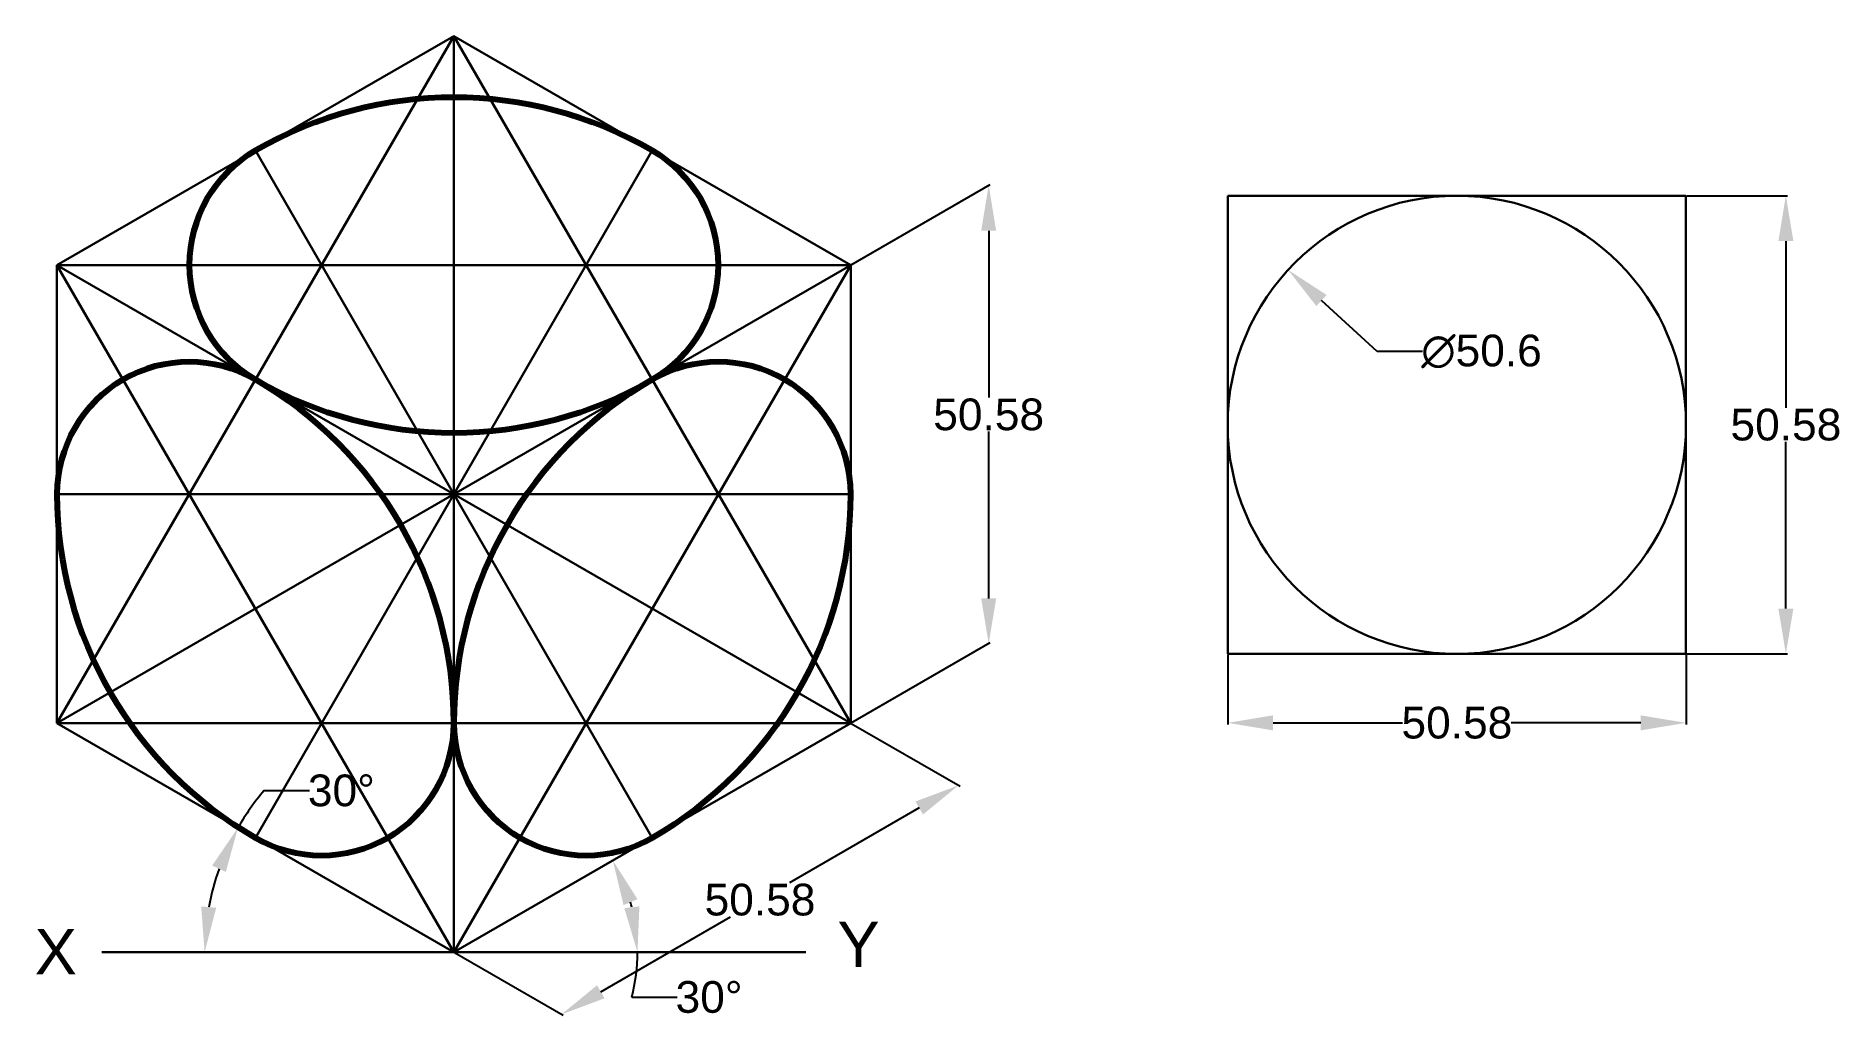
# Model space of a CAD drawing. Header units: millimetres. Extents: x 38 to 237, y 172 to 281.
import ezdxf

# ---------------------------------------------------------------- set-up
doc = ezdxf.new("R2010")
doc.units = ezdxf.units.MM
doc.layers.add('thick continuous', color=7, linetype='Continuous', lineweight=30)
doc.styles.get("Standard").update_dxf_attribs({"font": 'arial.ttf'})
doc.dimstyles.get("Standard").update_dxf_attribs({"dimtxt": 3.5, "dimasz": 5, "dimexe": 0.18, "dimexo": 0.0625, "dimgap": 0.09, "dimtad": 0, "dimtih": 1, "dimtoh": 1, "dimdec": 1, "dimzin": 0, "dimdsep": 46, "dimtxsty": 'Standard', "dimcen": 0.09, "dimadec": 0, "dimazin": 0, "dimtfac": 1, "dimtdec": 1, "dimtofl": 0, "dimtmove": 0, "dimatfit": 3, "dimfxl": 1, "dimtolj": 1, "dimtzin": 0, "dimarcsym": 0})

# ---------------------------------------------------------------- blocks, each defined once
blk = doc.blocks.new('*D29')
at = {"layer": 'Defpoints', "color": 0, "transparency": 16777216}
for p in [(220.33, 263.27), (220.33, 212.69), (231.35, 212.69)]:
    blk.add_point(p, dxfattribs=at)
at = {"layer": 'thick continuous', "color": 0, "lineweight": -2, "transparency": 16777216}
for p, q in [((220.39, 263.27), (231.53, 263.27)), ((231.35, 258.27), (231.35, 239.86)), ((231.35, 217.69), (231.35, 236.1)), ((220.39, 212.69), (231.53, 212.69))]:
    blk.add_line(p, q, dxfattribs=at)
at = {"layer": 'thick continuous', "color": 0, "transparency": 16777216}
for points in [[(230.52, 258.27), (232.18, 258.27), (231.35, 263.27)], [(230.52, 217.69), (232.18, 217.69), (231.35, 212.69)]]:
    blk.add_solid(points, dxfattribs=at)
at = {"layer": 'thick continuous', "color": 0, "transparency": 16777216, "insert": (231.35, 237.98), "char_height": 3.5, "attachment_point": 5}
blk.add_mtext('\\A1;50.58', dxfattribs=at)
blk = doc.blocks.new('*D30')
at = {"layer": 'Defpoints', "color": 0, "transparency": 16777216}
for p in [(169.75, 212.69), (220.33, 212.69), (220.33, 205.07)]:
    blk.add_point(p, dxfattribs=at)
at = {"layer": 'thick continuous', "color": 0, "lineweight": -2, "transparency": 16777216}
for p, q in [((169.75, 212.63), (169.75, 204.89)), ((220.33, 212.63), (220.33, 204.89)), ((174.75, 205.07), (189.04, 205.07)), ((215.33, 205.07), (201.03, 205.07))]:
    blk.add_line(p, q, dxfattribs=at)
at = {"layer": 'thick continuous', "color": 0, "transparency": 16777216}
for points in [[(174.75, 205.9), (174.75, 204.24), (169.75, 205.07)], [(215.33, 205.9), (215.33, 204.24), (220.33, 205.07)]]:
    blk.add_solid(points, dxfattribs=at)
at = {"layer": 'thick continuous', "color": 0, "transparency": 16777216, "insert": (195.04, 205.07), "char_height": 3.5, "attachment_point": 5}
blk.add_mtext('\\A1;50.58', dxfattribs=at)
blk = doc.blocks.new('*D31')
at = {"layer": 'Defpoints', "color": 0, "transparency": 16777216}
for p in [(128.15, 255.62), (143.37, 213.82), (128.15, 205.04)]:
    blk.add_point(p, dxfattribs=at)
at = {"layer": 'thick continuous', "color": 0, "lineweight": -2, "transparency": 16777216}
for p, q in [((128.21, 255.65), (143.55, 264.51)), ((143.37, 259.4), (143.37, 240.99)), ((143.37, 218.82), (143.37, 237.24)), ((128.21, 205.07), (143.55, 213.93))]:
    blk.add_line(p, q, dxfattribs=at)
at = {"layer": 'thick continuous', "color": 0, "transparency": 16777216}
for points in [[(142.54, 259.4), (144.2, 259.4), (143.37, 264.4)], [(142.54, 218.82), (144.2, 218.82), (143.37, 213.82)]]:
    blk.add_solid(points, dxfattribs=at)
at = {"layer": 'thick continuous', "color": 0, "transparency": 16777216, "insert": (143.37, 239.11), "char_height": 3.5, "attachment_point": 5}
blk.add_mtext('\\A1;50.58', dxfattribs=at)
blk = doc.blocks.new('*D32')
at = {"layer": 'Defpoints', "color": 0, "transparency": 16777216}
for p in [(128.15, 205.04), (140.04, 198.17), (84.35, 179.75)]:
    blk.add_point(p, dxfattribs=at)
at = {"layer": 'thick continuous', "color": 0, "lineweight": -2, "transparency": 16777216}
for p, q in [((128.21, 205), (140.22, 198.07)), ((135.71, 195.67), (121.39, 187.4)), ((100.56, 175.38), (114.88, 183.65)), ((84.41, 179.71), (96.41, 172.78))]:
    blk.add_line(p, q, dxfattribs=at)
at = {"layer": 'thick continuous', "color": 0, "transparency": 16777216}
for points in [[(135.29, 196.39), (136.12, 194.95), (140.04, 198.17)], [(100.15, 176.1), (100.98, 174.66), (96.23, 172.88)]]:
    blk.add_solid(points, dxfattribs=at)
at = {"layer": 'thick continuous', "color": 0, "transparency": 16777216, "insert": (118.13, 185.53), "char_height": 3.5, "attachment_point": 5}
blk.add_mtext('\\A1;50.58', dxfattribs=at)
blk = doc.blocks.new('*D33')
at = {"layer": 'Defpoints', "color": 0, "transparency": 16777216}
for p in [(128.15, 205.04), (103.38, 186.68), (45.51, 179.75), (84.35, 179.75), (123.18, 179.75)]:
    blk.add_point(p, dxfattribs=at)
at = {"layer": 'thick continuous', "color": 0, "lineweight": -2, "transparency": 16777216}
blk.add_line((103.99, 174.78), (108.99, 174.78), dxfattribs=at)
for start, end in [(14.1755, 15.8245), (345.8245, 0)]:
    blk.add_arc((84.35, 179.75), 20.26, start, end, dxfattribs=at)
at = {"layer": 'thick continuous', "color": 0, "transparency": 16777216}
for points in [[(103.07, 184.95), (104.61, 185.6), (101.89, 189.88)], [(104.82, 184.81), (103.16, 184.6), (104.61, 179.75)]]:
    blk.add_solid(points, dxfattribs=at)
at = {"layer": 'thick continuous', "color": 0, "transparency": 16777216, "insert": (112.51, 174.78), "char_height": 3.5, "attachment_point": 5}
blk.add_mtext('\\A1;30°', dxfattribs=at)
blk = doc.blocks.new('*D34')
at = {"layer": 'Defpoints', "color": 0, "transparency": 16777216}
for p in [(40.54, 205.04), (57.25, 184.52), (45.51, 179.75), (84.35, 179.75), (123.18, 179.75)]:
    blk.add_point(p, dxfattribs=at)
at = {"layer": 'thick continuous', "color": 0, "lineweight": -2, "transparency": 16777216}
blk.add_line((63.4, 197.59), (68.4, 197.59), dxfattribs=at)
for start, end in [(139.5719, 150), (160.4281, 169.5719)]:
    blk.add_arc((84.35, 179.75), 27.51, start, end, dxfattribs=at)
at = {"layer": 'thick continuous', "color": 0, "transparency": 16777216}
for points in [[(57.67, 189.31), (59.18, 188.61), (60.52, 193.5)], [(58.12, 184.65), (56.46, 184.8), (56.84, 179.75)]]:
    blk.add_solid(points, dxfattribs=at)
at = {"layer": 'thick continuous', "color": 0, "transparency": 16777216, "insert": (71.93, 197.59), "char_height": 3.5, "attachment_point": 5}
blk.add_mtext('\\A1;30°', dxfattribs=at)
blk = doc.blocks.new('*D35')
at = {"layer": 'Defpoints', "color": 0, "transparency": 16777216}
for p in [(176.41, 255.09), (213.66, 220.87)]:
    blk.add_point(p, dxfattribs=at)
at = {"layer": 'thick continuous', "color": 0, "lineweight": -2, "transparency": 16777216}
for p, q in [((186.23, 246.07), (180.09, 251.7)), ((191.23, 246.07), (186.23, 246.07))]:
    blk.add_line(p, q, dxfattribs=at)
at = {"layer": 'thick continuous', "color": 0, "transparency": 16777216}
blk.add_solid([(180.66, 252.32), (179.53, 251.09), (176.41, 255.09)], dxfattribs=at)
at = {"layer": 'thick continuous', "color": 0, "transparency": 16777216, "insert": (197.76, 246.07), "char_height": 3.5, "attachment_point": 5}
blk.add_mtext('\\A1;∅50.6', dxfattribs=at)

msp = doc.modelspace()

# ---------------------------------------------------------------- linework, layer by layer
at = {"layer": 'thick continuous'}
for p, q in [((40.542, 255.616), (84.346, 280.906)), ((62.444, 242.971), (84.346, 280.906)), ((84.346, 280.906), (128.149, 255.616)), ((84.346, 280.906), (84.346, 230.326)), ((84.346, 280.906), (106.247, 242.971)), ((62.444, 268.261), (84.346, 230.326)), ((84.346, 230.326), (106.247, 268.261)), ((169.746, 212.689), (169.746, 263.269)), ((195.036, 263.269), (169.746, 263.269)), ((169.746, 263.269), (220.326, 263.269)), ((220.326, 237.979), (220.326, 263.269)), ((220.326, 263.269), (220.326, 212.689)), ((40.542, 205.036), (40.542, 255.616)), ((40.542, 255.616), (84.346, 230.326)), ((40.542, 255.616), (128.149, 255.616)), ((40.542, 255.616), (84.346, 179.746)), ((84.346, 230.326), (128.149, 255.616)), ((84.346, 179.746), (128.149, 255.616)), ((128.149, 205.036), (128.149, 255.616)), ((40.542, 205.036), (62.444, 242.971)), ((106.247, 242.971), (128.149, 205.036)), ((169.746, 237.979), (169.746, 212.689)), ((40.542, 205.036), (84.346, 230.326)), ((84.346, 230.326), (40.542, 230.326)), ((84.346, 230.326), (40.542, 230.326)), ((84.346, 230.326), (62.444, 192.391)), ((84.346, 179.746), (84.346, 230.326)), ((84.346, 230.326), (128.149, 205.036)), ((128.149, 230.326), (84.346, 230.326)), ((84.346, 230.326), (106.247, 192.391)), ((195.036, 212.689), (169.746, 212.689)), ((169.746, 212.689), (220.326, 212.689)), ((84.346, 179.746), (40.542, 205.036)), ((40.542, 205.036), (84.346, 205.036)), ((84.346, 179.746), (128.149, 205.036)), ((128.149, 205.036), (84.346, 205.036)), ((45.508, 179.746), (123.183, 179.746))]:
    msp.add_line(p, q, dxfattribs=at)
msp.add_circle((195.036, 237.979), 25.29, dxfattribs=at)
at = {"layer": 'thick continuous', "lineweight": 80}
for centre, radius, start, end in [((84.346, 230.326), 43.804, 60, 120), ((69.744, 255.616), 14.601, 120, 240), ((98.947, 255.616), 14.601, 300, 60), ((55.143, 230.326), 14.601, 60, 180), ((113.548, 230.326), 14.601, 0, 120), ((84.346, 280.906), 43.804, 240, 300), ((40.542, 205.036), 43.804, 0, 60), ((128.149, 205.036), 43.804, 120, 180), ((84.346, 230.326), 43.804, 180, 240), ((84.346, 230.326), 43.804, 300, 0), ((69.744, 205.036), 14.601, 240, 0), ((98.947, 205.036), 14.601, 180, 300)]:
    msp.add_arc(centre, radius, start, end, dxfattribs=at)

# ---------------------------------------------------------------- texts
at = {"layer": 'thick continuous'}
for s, p in [('X', (38.081, 177.301)), ('Y', (126.679, 178.124))]:
    msp.add_text(s, height=5, dxfattribs=at).set_placement(p)

# ---------------------------------------------------------------- dimensions: what is measured, and where the dimension line sits
for base, p1, p2, picture, middle in [((143.368, 213.823), (128.149, 255.616), (128.149, 205.036), '*D31', (143.368, 239.113)), ((231.35, 212.689), (220.326, 263.269), (220.326, 212.689), '*D29', (231.35, 237.979))]:
    dim = msp.add_linear_dim(base=base, p1=p1, p2=p2, angle=90, dimstyle='Standard', override={"dimdec": 2}, dxfattribs=at)
    dim.commit()
    dim.dimension.update_dxf_attribs({"geometry": picture, "text_midpoint": middle})
dim = msp.add_diameter_dim_2p(p1=(213.662, 220.872), p2=(176.41, 255.086), dimstyle='Standard', dxfattribs=at)
dim.commit()
dim.dimension.update_dxf_attribs({"geometry": '*D35', "text_midpoint": (197.764, 246.071), "dimtype": 163})
dim = msp.add_linear_dim(base=(220.326, 205.071), p1=(169.746, 212.689), p2=(220.326, 212.689), dimstyle='Standard', override={"dimdec": 2}, dxfattribs=at)
dim.commit()
dim.dimension.update_dxf_attribs({"geometry": '*D30', "text_midpoint": (195.036, 205.071)})
for base, line2, picture, middle in [((57.254, 184.523), ((84.346, 179.746), (40.542, 205.036)), '*D34', (71.926, 197.586)), ((103.385, 186.676), ((84.346, 179.746), (128.149, 205.036)), '*D33', (112.512, 174.784))]:
    dim = msp.add_angular_dim_2l(base=base, line1=((45.508, 179.746), (123.183, 179.746)), line2=line2, dimstyle='Standard', dxfattribs=at)
    dim.commit()
    dim.dimension.update_dxf_attribs({"geometry": picture, "text_midpoint": middle})
dim = msp.add_aligned_dim(p1=(84.346, 179.746), p2=(128.149, 205.036), distance=-11.888, dimstyle='Standard', override={"dimdec": 2}, dxfattribs=at)
dim.commit()
dim.dimension.update_dxf_attribs({"geometry": '*D32', "text_midpoint": (118.135, 185.528)})

doc.saveas('drawing.dxf')
